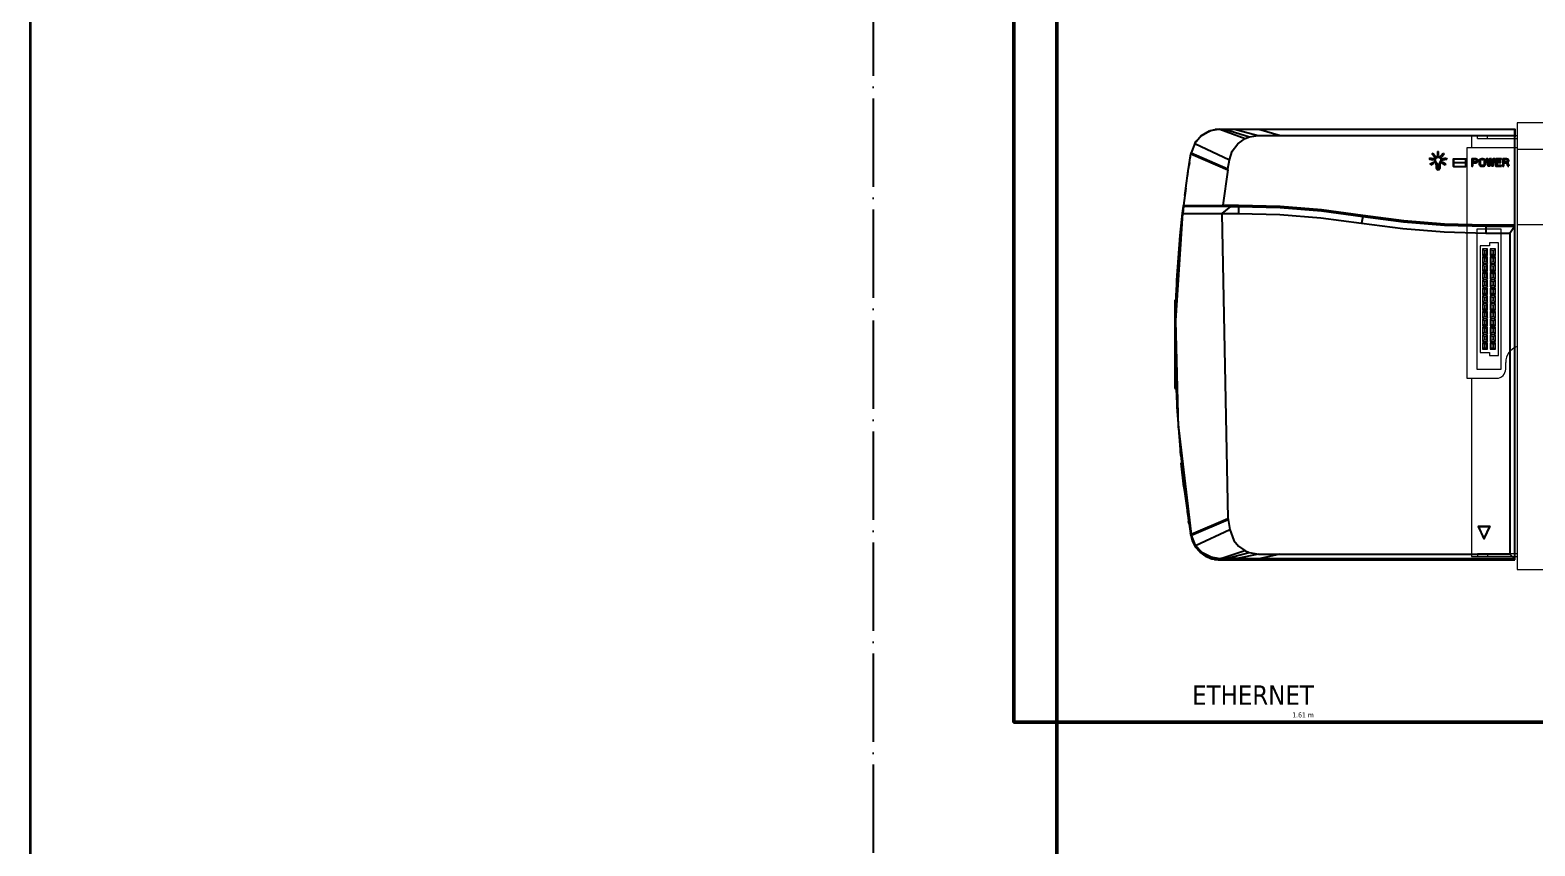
# Model space of a CAD drawing. Header units: millimetres. Extents: x 0 to 3780, y 0 to 2673.
# Drawn here: x 0 to 489.5, y 376.5 to 641.8 of the extents above; entities that cross this region are included whole.
import ezdxf
from ezdxf.enums import TextEntityAlignment as Align

# ---------------------------------------------------------------- set-up
doc = ezdxf.new("R2010")
doc.units = ezdxf.units.MM
doc.linetypes.add('EPL_DASHDOT', pattern=[1, 0.8, -0.1, 0, -0.1])
for name, color, linetype, lineweight in [('AM_0', 7, 'Continuous', 5), ('AM_4', 3, 'Continuous', 5), ('EPLAN102', 7, 'Continuous', 5), ('EPLAN201', 7, 'Continuous', 5), ('EPLAN307', 134, 'EPL_DASHDOT', 5), ('EPLAN400', 5, 'Continuous', 5), ('EPLAN451', 7, 'Continuous', 5), ('EPLAN452', 7, 'Continuous', 5), ('EPLAN453', 7, 'Continuous', 5), ('EPLAN500', 7, 'Continuous', 5), ('EPLAN501', 7, 'Continuous', 5), ('EPLAN502', 7, 'Continuous', 5), ('EPLAN503', 7, 'Continuous', 5), ('EPLAN504', 7, 'Continuous', 5), ('EPLAN700', 12, 'Continuous', 5), ('EPLAN710', 5, 'Continuous', 5), ('EPLAN714', 7, 'Continuous', 5)]:
    doc.layers.add(name, color=color, linetype=linetype, lineweight=lineweight)
doc.styles.add('Tahoma', font='')
doc.styles.get('Tahoma').set_extended_font_data('Tahoma')

# ---------------------------------------------------------------- blocks, each defined once
blk = doc.blocks.new('EPLFRAME')
at = {"layer": 'EPLAN201', "linetype": 'Continuous', "lineweight": 35, "ltscale": 4}
blk.add_lwpolyline([(0, 0), (3780, 0), (3780, 2673), (0, 2673)], close=True, dxfattribs=at)
at = {"layer": 'EPLAN451', "color": 7, "style": 'Tahoma'}
for tag, p, height in [('14_10014', (909, 108), 20.32), ('14_10015', (1665, 108), 20.32), ('14_10011', (909, 45), 20.32), ('14_10013', (2988, 45), 14.63), ('14_10151', (657, 9), 14.63), ('14_10300', (3735, 9), 14.63)]:
    blk.add_attdef(tag, p, '', height=height, dxfattribs=at)
blk.add_attdef('4_25020', text='', height=14.63, dxfattribs=at).set_placement((3717, 9), align=Align.RIGHT)
at = {"layer": 'EPLAN452', "color": 7, "style": 'Tahoma'}
for tag, p, height in [('4_11041', (9, 153), 20.32), ('4_11071[1]', (9, 117), 14.63), ('4_11074[1]', (189, 117), 14.63), ('4_11070[1]', (369, 117), 14.63), ('4_11024', (657, 117), 14.63), ('4_11011', (2079, 108), 20.32), ('4_11030', (2709, 108), 20.32), ('4_20132_1001', (3366, 117), 14.63), ('4_11071[2]', (9, 81), 14.63), ('4_11074[2]', (189, 81), 14.63), ('4_11070[2]', (369, 81), 14.63), ('4_11022', (657, 81), 14.63), ('4_20134_1001', (3366, 81), 14.63), ('4_11071[3]', (9, 45), 14.63), ('4_11074[3]', (189, 45), 14.63), ('4_11070[3]', (369, 45), 14.63), ('4_11080', (657, 45), 14.63), ('4_11059', (2709, 45), 14.63)]:
    blk.add_attdef(tag, p, '', height=height, dxfattribs=at)
for tag, height, p in [('4_11040', 20.32, (3771, 153)), ('4_11000', 14.63, (3771, 45)), ('4_11085', 14.63, (1269, 9)), ('4_11086', 14.63, (1647, 9))]:
    blk.add_attdef(tag, text='', height=height, dxfattribs=at).set_placement(p, align=Align.RIGHT)
at = {"layer": 'EPLAN453', "color": 7, "style": 'Tahoma'}
for tag, p in [('53_19005_1', (189, 2637)), ('53_19005', (567, 2637)), ('53_19005_8', (945, 2637)), ('53_19005_6', (1323, 2637)), ('53_19005_7', (1701, 2637)), ('53_19005_9', (2079, 2637)), ('53_19005_3', (2457, 2637)), ('53_19005_2', (2835, 2637)), ('53_19005_4', (3213, 2637)), ('53_19005_5', (3591, 2637))]:
    blk.add_attdef(tag, text='', height=12.19, dxfattribs=at).set_placement(p, align=Align.BOTTOM_CENTER)
blk = doc.blocks.new('EPLSYM_LibrarySPECIAL_Symbol2_Variant0_Placement1')
at = {"layer": 'EPLAN307', "lineweight": 25, "ltscale": 36}
blk.add_lwpolyline([(0, -1238.76), (720, -1238.76), (720, 0), (0, 0)], close=True, dxfattribs=at)
at = {"layer": 'EPLAN400', "color": 5, "style": 'Tahoma'}
blk.add_attdef('88_20010', text='', height=2.26, dxfattribs=at).set_placement((-1.5, -0.95), align=Align.TOP_RIGHT)
at = {"layer": 'EPLAN500', "color": 7, "style": 'Tahoma'}
blk.add_attdef('88_20027', text='', height=1.63, dxfattribs=at).set_placement((-1.5, -4.58), align=Align.TOP_RIGHT)
at = {"layer": 'EPLAN501', "color": 7, "style": 'Tahoma'}
blk.add_attdef('88_20011', text='', height=18.06, dxfattribs=at).set_placement((-1.5, -13.26), align=Align.TOP_RIGHT)
at = {"layer": 'EPLAN502', "color": 7, "style": 'Tahoma'}
blk.add_attdef('88_20025', text='', height=1.63, dxfattribs=at).set_placement((-1.5, -12.68), align=Align.TOP_RIGHT)
at = {"layer": 'EPLAN503', "color": 7, "style": 'Tahoma'}
blk.add_attdef('88_20024', text='', height=1.63, dxfattribs=at).set_placement((-1.5, -15.38), align=Align.TOP_RIGHT)
at = {"layer": 'EPLAN504', "color": 7, "style": 'Tahoma'}
blk.add_attdef('88_20901[1]', text='', height=1.63, dxfattribs=at).set_placement((-1.5, -7.28), align=Align.TOP_RIGHT)
blk = doc.blocks.new('EPLSYM_LibrarySPECIAL_Symbol202_Variant0_Placement43_10')
at = {"layer": 'EPLAN700', "color": 3, "lineweight": 50, "ltscale": 36}
blk.add_lwpolyline([(0, 0), (0, -80.23), (-197.18, -80.23), (-197.18, 776.99), (276.8, 776.99)], dxfattribs=at)
at = {"layer": 'EPLAN710', "color": 5, "style": 'Tahoma'}
blk.add_attdef('17_20010', text='', height=2.26, dxfattribs=at).set_placement((-1, 9.1), align=Align.BOTTOM_LEFT)
at = {"layer": 'EPLAN714', "color": 7, "style": 'Tahoma'}
for tag, height, p in [('17_20027', 6.32, (-1, 6.4)), ('17_20250', 1.63, (-1, 3.7)), ('17_20011', 1.63, (-1, 1))]:
    blk.add_attdef(tag, text='', height=height, dxfattribs=at).set_placement(p, align=Align.BOTTOM_RIGHT)
blk = doc.blocks.new('EPLSYM_LibrarySPECIAL_Symbol202_Variant0_Placement43_11')
at = {"layer": 'EPLAN700', "color": 3, "lineweight": 50, "ltscale": 36}
blk.add_lwpolyline([(0, 0), (0, -85.95), (-183.51, -85.95), (-183.51, 1000.05), (276.49, 1002.05)], dxfattribs=at)
at = {"layer": 'EPLAN710', "color": 5, "style": 'Tahoma'}
blk.add_attdef('17_20010', text='', height=2.26, dxfattribs=at).set_placement((-1, 9.1), align=Align.BOTTOM_LEFT)
at = {"layer": 'EPLAN714', "color": 7, "style": 'Tahoma'}
for tag, height, p in [('17_20027', 6.32, (-1, 6.4)), ('17_20250', 1.63, (-1, 3.7)), ('17_20011', 1.63, (-1, 1))]:
    blk.add_attdef(tag, text='', height=height, dxfattribs=at).set_placement(p, align=Align.BOTTOM_RIGHT)

msp = doc.modelspace()

# ---------------------------------------------------------------- linework, layer by layer
at = {"layer": 'AM_0'}
for p, q in [((468.84, 607.58), (468.84, 603.57)), ((468.84, 607.58), (483.74, 607.58)), ((470.84, 606.58), (470.84, 607.58)), ((493.64, 611.63), (483.74, 611.63)), ((483.74, 611.63), (483.74, 466.35)), ((483.74, 603.57), (467.34, 603.57)), ((467.34, 603.57), (467.34, 528.58)), ((470.84, 606.58), (483.74, 606.58)), ((493.64, 602.93), (483.74, 602.93)), ((483.74, 578.54), (493.64, 578.54)), ((478.5, 577.1), (470.55, 577.1)), ((470.55, 577.1), (470.55, 531.51)), ((478.5, 531.51), (478.5, 577.1)), ((471.68, 571.63), (471.68, 536.98)), ((474.68, 571.63), (471.68, 571.63)), ((472.93, 570.13), (472.43, 570.63)), ((472.43, 570.63), (472.43, 568.47)), ((474.08, 570.63), (472.43, 570.63)), ((472.93, 568.97), (472.43, 568.47)), ((472.43, 568.47), (474.08, 568.47)), ((472.43, 568.09), (472.43, 565.93)), ((474.08, 568.09), (472.43, 568.09)), ((472.93, 567.59), (472.43, 568.09)), ((472.93, 570.13), (472.93, 568.97)), ((473.58, 570.13), (472.93, 570.13)), ((472.93, 568.97), (473.58, 568.97)), ((473.58, 570.13), (474.08, 570.63)), ((473.58, 568.97), (473.58, 570.13)), ((473.58, 568.97), (474.08, 568.47)), ((473.58, 567.59), (474.08, 568.09)), ((474.08, 568.47), (474.08, 570.63)), ((474.08, 565.93), (474.08, 568.09)), ((477.6, 572.67), (474.68, 572.67)), ((474.68, 572.67), (474.68, 571.63)), ((476.62, 570.63), (474.97, 570.63)), ((474.97, 570.63), (474.97, 568.47)), ((475.47, 570.13), (474.97, 570.63)), ((475.47, 568.97), (474.97, 568.47)), ((474.97, 568.47), (476.62, 568.47)), ((474.97, 568.09), (474.97, 565.93)), ((476.62, 568.09), (474.97, 568.09)), ((475.47, 567.59), (474.97, 568.09)), ((476.12, 570.13), (475.47, 570.13)), ((475.47, 570.13), (475.47, 568.97)), ((475.47, 568.97), (476.12, 568.97)), ((476.12, 570.13), (476.62, 570.63)), ((476.12, 568.97), (476.12, 570.13)), ((476.12, 568.97), (476.62, 568.47)), ((476.12, 567.59), (476.62, 568.09)), ((476.62, 568.47), (476.62, 570.63)), ((476.62, 565.93), (476.62, 568.09)), ((477.6, 535.94), (477.6, 572.67)), ((472.93, 566.43), (472.43, 565.93)), ((472.43, 565.93), (474.08, 565.93)), ((472.43, 565.55), (472.43, 563.39)), ((474.08, 565.55), (472.43, 565.55)), ((472.93, 565.05), (472.43, 565.55)), ((472.93, 563.89), (472.43, 563.39)), ((472.43, 563.39), (474.08, 563.39)), ((472.43, 563.01), (472.43, 560.85)), ((474.08, 563.01), (472.43, 563.01)), ((472.93, 562.51), (472.43, 563.01)), ((472.93, 567.59), (472.93, 566.43)), ((473.58, 567.59), (472.93, 567.59)), ((472.93, 566.43), (473.58, 566.43)), ((472.93, 565.05), (472.93, 563.89)), ((473.58, 565.05), (472.93, 565.05)), ((472.93, 563.89), (473.58, 563.89)), ((473.58, 566.43), (473.58, 567.59)), ((473.58, 566.43), (474.08, 565.93)), ((473.58, 565.05), (474.08, 565.55)), ((473.58, 563.89), (473.58, 565.05)), ((473.58, 563.89), (474.08, 563.39)), ((473.58, 562.51), (474.08, 563.01)), ((474.08, 563.39), (474.08, 565.55)), ((474.08, 560.85), (474.08, 563.01)), ((475.47, 566.43), (474.97, 565.93)), ((474.97, 565.93), (476.62, 565.93)), ((475.47, 565.05), (474.97, 565.55)), ((474.97, 565.55), (474.97, 563.39)), ((476.62, 565.55), (474.97, 565.55)), ((475.47, 563.89), (474.97, 563.39)), ((474.97, 563.39), (476.62, 563.39)), ((476.62, 563.01), (474.97, 563.01)), ((474.97, 563.01), (474.97, 560.85)), ((475.47, 562.51), (474.97, 563.01)), ((475.47, 567.59), (475.47, 566.43)), ((476.12, 567.59), (475.47, 567.59)), ((475.47, 566.43), (476.12, 566.43)), ((475.47, 565.05), (475.47, 563.89)), ((476.12, 565.05), (475.47, 565.05)), ((475.47, 563.89), (476.12, 563.89)), ((476.12, 566.43), (476.12, 567.59)), ((476.12, 566.43), (476.62, 565.93)), ((476.12, 565.05), (476.62, 565.55)), ((476.12, 563.89), (476.12, 565.05)), ((476.12, 563.89), (476.62, 563.39)), ((476.12, 562.51), (476.62, 563.01)), ((476.62, 563.39), (476.62, 565.55)), ((476.62, 560.85), (476.62, 563.01)), ((472.93, 561.35), (472.43, 560.85)), ((472.43, 560.85), (474.08, 560.85)), ((472.93, 559.97), (472.43, 560.47)), ((472.43, 560.47), (472.43, 558.31)), ((474.08, 560.47), (472.43, 560.47)), ((472.93, 558.81), (472.43, 558.31)), ((472.43, 558.31), (474.08, 558.31)), ((472.93, 562.51), (472.93, 561.35)), ((473.58, 562.51), (472.93, 562.51)), ((472.93, 561.35), (473.58, 561.35)), ((472.93, 559.97), (472.93, 558.81)), ((473.58, 559.97), (472.93, 559.97)), ((472.93, 558.81), (473.58, 558.81)), ((473.58, 561.35), (473.58, 562.51)), ((473.58, 561.35), (474.08, 560.85)), ((473.58, 559.97), (474.08, 560.47)), ((473.58, 558.81), (473.58, 559.97)), ((473.58, 558.81), (474.08, 558.31)), ((474.08, 558.31), (474.08, 560.47)), ((475.47, 561.35), (474.97, 560.85)), ((474.97, 560.85), (476.62, 560.85)), ((474.97, 560.47), (474.97, 558.31)), ((476.62, 560.47), (474.97, 560.47)), ((475.47, 559.97), (474.97, 560.47)), ((475.47, 558.81), (474.97, 558.31)), ((474.97, 558.31), (476.62, 558.31)), ((476.12, 562.51), (475.47, 562.51)), ((475.47, 562.51), (475.47, 561.35)), ((475.47, 561.35), (476.12, 561.35)), ((475.47, 559.97), (475.47, 558.81)), ((476.12, 559.97), (475.47, 559.97)), ((475.47, 558.81), (476.12, 558.81)), ((476.12, 561.35), (476.12, 562.51)), ((476.12, 561.35), (476.62, 560.85)), ((476.12, 559.97), (476.62, 560.47)), ((476.12, 558.81), (476.12, 559.97)), ((476.12, 558.81), (476.62, 558.31)), ((476.62, 558.31), (476.62, 560.47)), ((472.43, 557.93), (472.43, 555.77)), ((474.08, 557.93), (472.43, 557.93)), ((472.93, 557.43), (472.43, 557.93)), ((472.93, 556.27), (472.43, 555.77)), ((472.43, 555.77), (474.08, 555.77)), ((474.08, 555.39), (472.43, 555.39)), ((472.43, 555.39), (472.43, 553.23)), ((472.93, 554.89), (472.43, 555.39)), ((472.93, 553.73), (472.43, 553.23)), ((472.43, 553.23), (474.08, 553.23)), ((472.93, 557.43), (472.93, 556.27)), ((473.58, 557.43), (472.93, 557.43)), ((472.93, 556.27), (473.58, 556.27)), ((473.58, 554.89), (472.93, 554.89)), ((472.93, 554.89), (472.93, 553.73)), ((472.93, 553.73), (473.58, 553.73)), ((473.58, 557.43), (474.08, 557.93)), ((473.58, 556.27), (473.58, 557.43)), ((473.58, 556.27), (474.08, 555.77)), ((473.58, 554.89), (474.08, 555.39)), ((473.58, 553.73), (473.58, 554.89)), ((473.58, 553.73), (474.08, 553.23)), ((474.08, 555.77), (474.08, 557.93)), ((474.08, 553.23), (474.08, 555.39)), ((476.62, 557.93), (474.97, 557.93)), ((474.97, 557.93), (474.97, 555.77)), ((475.47, 557.43), (474.97, 557.93)), ((475.47, 556.27), (474.97, 555.77)), ((474.97, 555.77), (476.62, 555.77)), ((475.47, 554.89), (474.97, 555.39)), ((474.97, 555.39), (474.97, 553.23)), ((476.62, 555.39), (474.97, 555.39)), ((475.47, 553.73), (474.97, 553.23)), ((474.97, 553.23), (476.62, 553.23)), ((476.12, 557.43), (475.47, 557.43)), ((475.47, 557.43), (475.47, 556.27)), ((475.47, 556.27), (476.12, 556.27)), ((475.47, 554.89), (475.47, 553.73)), ((476.12, 554.89), (475.47, 554.89)), ((475.47, 553.73), (476.12, 553.73)), ((476.12, 557.43), (476.62, 557.93)), ((476.12, 556.27), (476.12, 557.43)), ((476.12, 556.27), (476.62, 555.77)), ((476.12, 554.89), (476.62, 555.39)), ((476.12, 553.73), (476.12, 554.89)), ((476.12, 553.73), (476.62, 553.23)), ((476.62, 555.77), (476.62, 557.93)), ((476.62, 553.23), (476.62, 555.39)), ((472.93, 552.35), (472.43, 552.85)), ((472.43, 552.85), (472.43, 550.69)), ((474.08, 552.85), (472.43, 552.85)), ((472.93, 551.19), (472.43, 550.69)), ((472.43, 550.69), (474.08, 550.69)), ((472.43, 550.31), (472.43, 548.15)), ((474.08, 550.31), (472.43, 550.31)), ((472.93, 549.81), (472.43, 550.31)), ((472.93, 548.65), (472.43, 548.15)), ((472.93, 552.35), (472.93, 551.19)), ((473.58, 552.35), (472.93, 552.35)), ((472.93, 551.19), (473.58, 551.19)), ((472.93, 549.81), (472.93, 548.65)), ((473.58, 549.81), (472.93, 549.81)), ((472.93, 548.65), (473.58, 548.65)), ((473.58, 552.35), (474.08, 552.85)), ((473.58, 551.19), (473.58, 552.35)), ((473.58, 551.19), (474.08, 550.69)), ((473.58, 549.81), (474.08, 550.31)), ((473.58, 548.65), (473.58, 549.81)), ((473.58, 548.65), (474.08, 548.15)), ((474.08, 550.69), (474.08, 552.85)), ((474.08, 548.15), (474.08, 550.31)), ((476.62, 552.85), (474.97, 552.85)), ((474.97, 552.85), (474.97, 550.69)), ((475.47, 552.35), (474.97, 552.85)), ((475.47, 551.19), (474.97, 550.69)), ((474.97, 550.69), (476.62, 550.69)), ((474.97, 550.31), (474.97, 548.15)), ((476.62, 550.31), (474.97, 550.31)), ((475.47, 549.81), (474.97, 550.31)), ((475.47, 548.65), (474.97, 548.15)), ((476.12, 552.35), (475.47, 552.35)), ((475.47, 552.35), (475.47, 551.19)), ((475.47, 551.19), (476.12, 551.19)), ((475.47, 549.81), (475.47, 548.65)), ((476.12, 549.81), (475.47, 549.81)), ((475.47, 548.65), (476.12, 548.65)), ((476.12, 552.35), (476.62, 552.85)), ((476.12, 551.19), (476.12, 552.35)), ((476.12, 551.19), (476.62, 550.69)), ((476.12, 549.81), (476.62, 550.31)), ((476.12, 548.65), (476.12, 549.81)), ((476.12, 548.65), (476.62, 548.15)), ((476.62, 550.69), (476.62, 552.85)), ((476.62, 548.15), (476.62, 550.31)), ((472.43, 548.15), (474.08, 548.15)), ((474.08, 547.77), (472.43, 547.77)), ((472.43, 547.77), (472.43, 545.61)), ((472.93, 547.27), (472.43, 547.77)), ((472.93, 546.11), (472.43, 545.61)), ((472.43, 545.61), (474.08, 545.61)), ((472.93, 544.73), (472.43, 545.23)), ((472.43, 545.23), (472.43, 543.07)), ((474.08, 545.23), (472.43, 545.23)), ((472.93, 543.57), (472.43, 543.07)), ((473.58, 547.27), (472.93, 547.27)), ((472.93, 547.27), (472.93, 546.11)), ((472.93, 546.11), (473.58, 546.11)), ((473.58, 544.73), (472.93, 544.73)), ((472.93, 544.73), (472.93, 543.57)), ((472.93, 543.57), (473.58, 543.57)), ((473.58, 547.27), (474.08, 547.77)), ((473.58, 546.11), (473.58, 547.27)), ((473.58, 546.11), (474.08, 545.61)), ((473.58, 544.73), (474.08, 545.23)), ((473.58, 543.57), (473.58, 544.73)), ((473.58, 543.57), (474.08, 543.07)), ((474.08, 545.61), (474.08, 547.77)), ((474.08, 543.07), (474.08, 545.23)), ((474.97, 548.15), (476.62, 548.15)), ((476.62, 547.77), (474.97, 547.77)), ((474.97, 547.77), (474.97, 545.61)), ((475.47, 547.27), (474.97, 547.77)), ((475.47, 546.11), (474.97, 545.61)), ((474.97, 545.61), (476.62, 545.61)), ((476.62, 545.23), (474.97, 545.23)), ((474.97, 545.23), (474.97, 543.07)), ((475.47, 544.73), (474.97, 545.23)), ((475.47, 543.57), (474.97, 543.07)), ((476.12, 547.27), (475.47, 547.27)), ((475.47, 547.27), (475.47, 546.11)), ((475.47, 546.11), (476.12, 546.11)), ((476.12, 544.73), (475.47, 544.73)), ((475.47, 544.73), (475.47, 543.57)), ((475.47, 543.57), (476.12, 543.57)), ((476.12, 547.27), (476.62, 547.77)), ((476.12, 546.11), (476.12, 547.27)), ((476.12, 546.11), (476.62, 545.61)), ((476.12, 544.73), (476.62, 545.23)), ((476.12, 543.57), (476.12, 544.73)), ((476.12, 543.57), (476.62, 543.07)), ((476.62, 545.61), (476.62, 547.77)), ((476.62, 543.07), (476.62, 545.23)), ((472.43, 543.07), (474.08, 543.07)), ((474.08, 542.69), (472.43, 542.69)), ((472.43, 542.69), (472.43, 540.53)), ((472.93, 542.19), (472.43, 542.69)), ((472.93, 541.03), (472.43, 540.53)), ((472.43, 540.53), (474.08, 540.53)), ((472.43, 540.15), (472.43, 537.99)), ((474.08, 540.15), (472.43, 540.15)), ((472.93, 539.65), (472.43, 540.15)), ((472.93, 538.49), (472.43, 537.99)), ((473.58, 542.19), (472.93, 542.19)), ((472.93, 542.19), (472.93, 541.03)), ((472.93, 541.03), (473.58, 541.03)), ((472.93, 539.65), (472.93, 538.49)), ((473.58, 539.65), (472.93, 539.65)), ((472.93, 538.49), (473.58, 538.49)), ((473.58, 542.19), (474.08, 542.69)), ((473.58, 541.03), (473.58, 542.19)), ((473.58, 541.03), (474.08, 540.53)), ((473.58, 539.65), (474.08, 540.15)), ((473.58, 538.49), (473.58, 539.65)), ((473.58, 538.49), (474.08, 537.99)), ((474.08, 540.53), (474.08, 542.69)), ((474.08, 537.99), (474.08, 540.15)), ((474.97, 543.07), (476.62, 543.07)), ((476.62, 542.69), (474.97, 542.69)), ((474.97, 542.69), (474.97, 540.53)), ((475.47, 542.19), (474.97, 542.69)), ((475.47, 541.03), (474.97, 540.53)), ((474.97, 540.53), (476.62, 540.53)), ((476.62, 540.15), (474.97, 540.15)), ((474.97, 540.15), (474.97, 537.99)), ((475.47, 539.65), (474.97, 540.15)), ((475.47, 538.49), (474.97, 537.99)), ((476.12, 542.19), (475.47, 542.19)), ((475.47, 542.19), (475.47, 541.03)), ((475.47, 541.03), (476.12, 541.03)), ((476.12, 539.65), (475.47, 539.65)), ((475.47, 539.65), (475.47, 538.49)), ((475.47, 538.49), (476.12, 538.49)), ((476.12, 542.19), (476.62, 542.69)), ((476.12, 541.03), (476.12, 542.19)), ((476.12, 541.03), (476.62, 540.53)), ((476.12, 539.65), (476.62, 540.15)), ((476.12, 538.49), (476.12, 539.65)), ((476.12, 538.49), (476.62, 537.99)), ((476.62, 540.53), (476.62, 542.69)), ((476.62, 537.99), (476.62, 540.15)), ((471.68, 536.98), (474.68, 536.98)), ((472.43, 537.99), (474.08, 537.99)), ((474.68, 536.98), (474.68, 535.94)), ((474.68, 535.94), (477.6, 535.94)), ((474.97, 537.99), (476.62, 537.99)), ((479.99, 531.58), (479.99, 533.75)), ((470.55, 531.51), (478.5, 531.51)), ((467.34, 528.58), (476.99, 528.58)), ((468.84, 528.58), (468.84, 470.58)), ((468.84, 470.58), (483.74, 470.58)), ((470.84, 471.58), (483.74, 471.58)), ((470.84, 471.58), (470.84, 470.58)), ((483.74, 466.35), (493.64, 466.35))]:
    msp.add_line(p, q, dxfattribs=at)
for centre, radius, start, end in [((485.34, 533.75), 5.35, 107.4015, 180), ((476.99, 531.58), 3, 270, 0)]:
    msp.add_arc(centre, radius, start, end, dxfattribs=at)
at = {"layer": 'AM_4'}
for p, q in [((474.02, 606.58), (474.02, 607.58)), ((474.02, 471.58), (474.02, 470.58))]:
    msp.add_line(p, q, dxfattribs=at)
at = {"layer": 'EPLAN102', "lineweight": 25, "ltscale": 36}
for p, q in [((379.3, 605.67), (380.96, 607.41)), ((382.22, 608.15), (382.66, 608.52)), ((383.31, 608.74), (383.54, 608.91)), ((383.71, 608.98), (383.77, 609)), ((383.84, 609.02), (383.92, 609.05)), ((383.92, 609.05), (383.97, 609.06)), ((384.21, 609.14), (385.46, 609.43)), ((384.52, 609.21), (384.99, 609.34)), ((384.99, 609.34), (385.28, 609.39)), ((385.62, 609.44), (385.95, 609.5)), ((386.96, 609.55), (483, 609.55)), ((386.96, 609.55), (395.23, 606.54)), ((387.5, 609.55), (388, 609.55)), ((388.65, 609.55), (396.68, 607.12)), ((389.15, 609.55), (389.48, 609.55)), ((391.74, 609.55), (399.5, 607.55)), ((395, 609.55), (396, 609.55)), ((395.23, 606.54), (396.68, 607.12)), ((396.68, 607.12), (399.5, 607.55)), ((398.5, 609.55), (399.5, 609.55)), ((399.5, 607.55), (483, 607.55)), ((399.65, 609.55), (406.75, 607.55)), ((407.5, 609.55), (408.5, 609.55)), ((411, 609.55), (421, 609.55)), ((423.5, 609.55), (433.5, 609.55)), ((436, 609.55), (446, 609.55)), ((378.83, 604.97), (379.3, 605.67)), ((392.82, 604.81), (395.23, 606.54)), ((457.82, 602.37), (458.18, 602.37)), ((458.18, 601.23), (458.18, 602.37)), ((376.71, 596.01), (377.59, 601.6)), ((377.13, 598.79), (377.27, 599.65)), ((377.27, 599.65), (377.37, 600.28)), ((377.27, 599.65), (377.37, 600.28)), ((455.25, 600.22), (456.38, 600.02)), ((455.65, 597.98), (456.63, 598.55)), ((456.31, 599.66), (456.38, 600.02)), ((456.32, 601.83), (457.06, 600.95)), ((456.45, 598.87), (456.63, 598.55)), ((456.73, 599.92), (457.08, 600.49)), ((456.78, 600.72), (457.06, 600.95)), ((457.03, 598.65), (457.2, 598.42)), ((457.08, 600.49), (457.66, 600.83)), ((457.08, 599.82), (457.33, 600.24)), ((457.2, 598.42), (457.3, 598.16)), ((457.3, 598.9), (457.52, 598.59)), ((457.3, 598.16), (457.34, 597.87)), ((457.33, 600.24), (457.75, 600.48)), ((457.66, 600.83), (458.34, 600.83)), ((457.7, 597.27), (458.3, 597.27)), ((457.75, 600.48), (458.24, 600.48)), ((458.24, 600.48), (458.67, 600.24)), ((458.34, 600.83), (458.92, 600.49)), ((458.35, 598.24), (458.48, 598.59)), ((458.48, 598.59), (458.7, 598.9)), ((458.67, 600.24), (458.92, 599.82)), ((458.69, 598.16), (458.8, 598.42)), ((458.7, 598.9), (458.93, 599.33)), ((458.8, 598.42), (458.97, 598.65)), ((458.92, 600.49), (459.27, 599.92)), ((458.92, 599.82), (458.93, 599.33)), ((458.97, 598.65), (459.28, 599.24)), ((459.22, 600.72), (459.95, 601.59)), ((459.27, 599.92), (459.28, 599.24)), ((459.54, 598.87), (460.53, 598.3)), ((459.67, 601.83), (459.95, 601.59)), ((459.69, 599.66), (460.81, 599.86)), ((460.35, 597.98), (460.53, 598.3)), ((460.75, 600.22), (460.81, 599.86)), ((463, 597.42), (463, 599.92)), ((463.03, 598.79), (466.97, 598.79)), ((469, 600.04), (470.25, 600.04)), ((469.31, 599.77), (470.3, 599.77)), ((470.25, 600.04), (470.51, 599.99)), ((470.25, 598.66), (470.51, 598.71)), ((470.3, 599.77), (470.46, 599.72)), ((470.3, 598.98), (470.46, 599.03)), ((470.46, 599.72), (470.56, 599.61)), ((470.46, 599.03), (470.56, 599.14)), ((470.51, 599.99), (470.72, 599.83)), ((470.51, 598.71), (470.72, 598.87)), ((471.34, 599.19), (471.4, 599.45)), ((471.4, 599.45), (471.5, 599.67)), ((471.4, 598.13), (471.5, 597.91)), ((471.5, 599.67), (471.71, 599.88)), ((471.5, 597.91), (471.71, 597.7)), ((471.66, 599.19), (471.71, 599.4)), ((471.71, 599.88), (471.92, 599.99)), ((471.71, 599.4), (471.81, 599.56)), ((471.71, 598.18), (471.81, 598.02)), ((471.71, 597.7), (471.92, 597.59)), ((471.81, 599.56), (471.97, 599.67)), ((471.81, 598.02), (471.97, 597.91)), ((471.92, 599.99), (472.18, 600.04)), ((471.92, 597.59), (472.18, 597.54)), ((471.97, 599.67), (472.18, 599.72)), ((471.97, 597.91), (472.18, 597.86)), ((472.18, 600.04), (472.59, 600.04)), ((472.18, 599.72), (472.59, 599.72)), ((472.18, 597.86), (472.59, 597.86)), ((472.18, 597.54), (472.59, 597.54)), ((472.59, 600.04), (472.85, 599.99)), ((472.59, 599.72), (472.8, 599.67)), ((472.59, 597.86), (472.8, 597.91)), ((472.59, 597.54), (472.85, 597.59)), ((472.8, 599.67), (472.96, 599.56)), ((472.8, 597.91), (472.96, 598.02)), ((472.85, 599.99), (473.06, 599.88)), ((472.85, 597.59), (473.06, 597.7)), ((472.96, 599.56), (473.06, 599.4)), ((472.96, 598.02), (473.06, 598.18)), ((473.06, 599.88), (473.27, 599.67)), ((473.06, 599.4), (473.11, 599.19)), ((473.06, 598.18), (473.11, 598.39)), ((473.06, 597.7), (473.27, 597.91)), ((473.11, 598.39), (473.11, 599.19)), ((476.76, 600.04), (478.63, 600.04)), ((477.07, 599.72), (478.63, 599.72)), ((477.07, 598.71), (478.43, 598.71)), ((478.43, 598.71), (478.43, 599.03)), ((478.63, 599.72), (478.63, 600.04)), ((478.63, 597.54), (478.63, 597.86)), ((479.05, 600.04), (480.3, 600.04)), ((479.36, 599.77), (480.35, 599.77)), ((480.25, 598.66), (480.67, 597.54)), ((480.3, 600.04), (480.56, 599.99)), ((480.35, 599.77), (480.51, 599.72)), ((480.35, 598.98), (480.51, 599.03)), ((480.51, 599.72), (480.61, 599.61)), ((480.51, 599.03), (480.61, 599.14)), ((480.56, 599.99), (480.77, 599.83)), ((480.61, 599.61), (480.67, 599.45)), ((480.61, 599.14), (480.67, 599.3)), ((480.67, 599.3), (480.67, 599.45)), ((480.67, 597.54), (481.03, 597.54)), ((375.91, 590.41), (376.71, 596.01)), ((376.43, 594.09), (376.69, 595.93)), ((376.69, 595.93), (376.7, 595.98)), ((376.72, 596.08), (376.85, 596.92)), ((376.83, 596.77), (376.87, 597.07)), ((457.67, 596.46), (458, 596.37)), ((457.74, 596.88), (457.85, 596.77)), ((457.85, 596.77), (458, 596.73)), ((458, 596.37), (458.33, 596.46)), ((458.33, 596.46), (458.57, 596.7)), ((375.61, 588.07), (375.89, 590.25)), ((375.89, 590.25), (375.9, 590.33)), ((375.15, 584.53), (390.47, 584.41)), ((375.17, 584.55), (375.2, 584.79)), ((383.89, 584.55), (393.09, 584.55)), ((384.17, 584.55), (384.25, 584.55)), ((384.25, 584.55), (388.75, 584.55)), ((388.75, 584.55), (388.82, 584.55)), ((390.47, 584.41), (393.09, 584.41)), ((393.09, 584.86), (406.62, 584.5)), ((393.09, 584.55), (393.09, 584.86)), ((393.09, 584.55), (406.61, 584.2)), ((399.85, 584.38), (406.61, 584.2)), ((406.6, 584.06), (420.08, 582.98)), ((406.61, 584.2), (420.09, 583.12)), ((406.62, 584.5), (420.12, 583.43)), ((413.35, 583.66), (420.09, 583.12)), ((420.08, 582.98), (433.48, 581.2)), ((420.09, 583.12), (433.5, 581.34)), ((420.12, 583.43), (433.55, 581.64)), ((374.12, 574.97), (374.86, 582.22)), ((406.48, 581.86), (419.84, 580.8)), ((419.84, 580.8), (433.13, 579.03)), ((426.8, 582.23), (433.5, 581.34)), ((433.5, 581.34), (446.77, 579.57)), ((433.55, 581.64), (446.8, 579.87)), ((446.76, 579.43), (460.11, 578.36)), ((446.77, 579.57), (453.44, 579.04)), ((446.77, 579.57), (460.12, 578.5)), ((446.8, 579.87), (460.13, 578.81)), ((460.11, 578.36), (473.5, 578.01)), ((460.12, 578.5), (466.81, 578.33)), ((460.12, 578.5), (473.5, 578.15)), ((460.13, 578.81), (473.5, 578.46)), ((473.5, 578.15), (479, 578.15)), ((478, 578.39), (483, 578.39)), ((478, 578.35), (478, 578.39)), ((478, 578.35), (479, 578.35)), ((481, 578.35), (483, 578.35)), ((481, 578.33), (483, 578.33)), ((481, 578.15), (483, 578.15)), ((481.32, 575.81), (482.86, 577.99)), ((446.52, 577.24), (459.99, 576.17)), ((459.99, 576.17), (473.5, 575.81)), ((372.58, 546.52), (373.05, 559.85)), ((373.05, 559.85), (373.06, 560.43)), ((372.74, 553.05), (372.75, 553.51)), ((372.75, 553.51), (372.77, 553.8)), ((372.75, 551.15), (372.75, 553.51)), ((372.77, 553.8), (372.79, 554.35)), ((372.78, 554.15), (372.79, 554.35)), ((372.79, 554.55), (372.93, 556.5)), ((372.79, 554.35), (372.79, 554.55)), ((372.8, 554.59), (372.85, 555.9)), ((372.85, 555.9), (372.96, 557.36)), ((372.4, 552.31), (372.48, 552.31)), ((372.54, 544.88), (372.74, 553.05)), ((372.53, 544.05), (372.54, 544.45)), ((372.53, 541.61), (372.53, 544.05)), ((372.53, 535.05), (372.53, 535.83)), ((372.53, 535.05), (372.59, 532.45)), ((372.53, 535.05), (372.63, 529.67)), ((372.4, 529.22), (372.48, 529.22)), ((372.63, 529.67), (372.65, 528.84)), ((372.66, 528.47), (372.67, 530.75)), ((372.4, 525.26), (372.48, 525.26)), ((372.66, 528.55), (372.66, 528.47)), ((372.66, 528.47), (372.86, 525.19)), ((372.66, 528.45), (372.79, 524.55)), ((372.69, 527.48), (372.74, 526.05)), ((372.73, 526.52), (372.74, 526.05)), ((372.77, 525.3), (372.79, 524.75)), ((372.79, 524.75), (372.79, 524.55)), ((372.79, 524.55), (372.99, 521.71)), ((373.05, 519.85), (373.06, 519.27)), ((373.06, 519.27), (374.06, 505.4)), ((373.57, 512.51), (377.67, 477.86)), ((374.06, 505.4), (375.57, 491.58)), ((374.12, 504.89), (374.21, 503.48)), ((374.13, 504.73), (374.21, 503.48)), ((374.21, 503.5), (374.21, 503.48)), ((374.21, 503.48), (374.27, 503.48)), ((375.32, 493.3), (376.32, 485.7)), ((375.33, 493.2), (375.34, 493.1)), ((375.34, 493.1), (375.67, 490.63)), ((375.34, 493.1), (375.39, 492.76)), ((375.57, 491.58), (377.58, 477.82)), ((376.32, 485.7), (377.48, 478.12)), ((376.36, 485.49), (376.38, 485.29)), ((376.38, 485.29), (376.79, 482.57)), ((376.74, 483.01), (376.83, 482.27)), ((376.77, 482.79), (376.86, 482.04)), ((376.83, 482.27), (376.86, 482.04)), ((376.96, 481.41), (377.1, 480.55)), ((377.1, 480.55), (377.23, 479.69)), ((471.09, 480.45), (471.14, 480.42)), ((473, 476.43), (474.86, 480.42)), ((474.86, 480.42), (474.91, 480.45)), ((377.23, 479.69), (377.48, 478.16)), ((377.33, 479.06), (377.37, 478.84)), ((378.14, 475.51), (379.12, 473.68)), ((391.58, 475.79), (393.12, 473.94)), ((379.09, 474.2), (379.3, 473.74)), ((379.3, 473.74), (381.31, 471.84)), ((382.61, 470.61), (382.66, 470.58)), ((382.66, 470.58), (384.12, 469.98)), ((384.12, 469.98), (384.43, 469.89)), ((386.98, 469.96), (387.29, 469.96)), ((399.6, 471.4), (481.32, 471.4)), ((482.85, 469.99), (482.86, 469.99)), ((483, 470.55), (483, 472.05)), ((384.43, 469.89), (384.67, 469.83)), ((385.31, 469.69), (386.5, 469.56)), ((386.96, 469.55), (483, 469.55)), ((387.5, 469.55), (387.63, 469.55)), ((387.95, 469.55), (388.89, 469.55)), ((388, 469.55), (388.5, 469.55)), ((388.89, 469.55), (396, 469.55)), ((398.5, 469.55), (408.5, 469.55)), ((411, 469.55), (421, 469.55)), ((422.93, 469.85), (422.93, 469.55)), ((423, 469.55), (423, 469.85)), ((423.5, 469.55), (433.5, 469.55)), ((436, 469.55), (446, 469.55)), ((483, 469.55), (483, 469.85))]:
    msp.add_line(p, q, dxfattribs=at)
for points in [[(380.96, 607.41), (378.83, 604.97), (390.13, 599.6)], [(383.54, 608.91), (380.96, 607.41), (383.77, 609)], [(382.66, 608.52), (383.54, 608.91), (383.71, 608.98)], [(386.96, 609.55), (383.77, 609), (384.21, 609.14)], [(385.95, 609.5), (386.96, 609.55), (385.46, 609.43)], [(483, 478.64), (483, 609.55), (483, 607.05)], [(378.83, 604.97), (377.65, 601.94), (389.65, 596.66)], [(389.6, 596.34), (389.65, 596.66), (390.13, 599.6), (391.06, 602.42), (392.82, 604.81)], [(457.82, 602.37), (457.82, 601.23), (458.18, 601.23)], [(376.87, 597.07), (376.9, 597.3), (377, 597.93)], [(377, 597.93), (377.13, 598.79), (377, 597.93)], [(377.37, 600.28), (377.41, 600.5), (377.59, 601.6), (377.58, 601.59)], [(377.61, 601.71), (377.59, 601.6), (389.6, 596.34)], [(377.61, 601.71), (377.63, 601.83), (377.65, 601.94)], [(455.25, 600.22), (455.19, 599.86), (456.31, 599.66)], [(455.65, 597.98), (455.47, 598.3), (456.45, 598.87)], [(456.32, 601.83), (456.05, 601.59), (456.78, 600.72)], [(456.73, 599.92), (456.72, 599.24), (457.03, 598.65)], [(457.08, 599.82), (457.07, 599.33), (457.3, 598.9)], [(457.34, 597.87), (457.34, 597.03), (457.43, 596.7), (457.67, 596.46)], [(457.52, 598.59), (457.65, 598.24), (457.7, 597.87)], [(457.7, 597.87), (457.7, 597.63), (458.3, 597.63)], [(457.7, 597.27), (457.7, 597.03), (457.74, 596.88)], [(458.26, 596.88), (458.3, 597.03), (458.3, 597.27)], [(458.3, 597.63), (458.3, 597.87), (458.35, 598.24)], [(458.57, 596.7), (458.66, 597.03), (458.66, 597.87), (458.69, 598.16)], [(459.22, 600.72), (458.94, 600.95), (459.67, 601.83)], [(459.54, 598.87), (459.36, 598.55), (460.35, 597.98)], [(459.69, 599.66), (459.62, 600.02), (460.75, 600.22)], [(463.03, 599.89), (463, 599.92), (467, 599.92)], [(463.03, 597.45), (463, 597.42), (467, 597.42)], [(463.03, 599.89), (466.97, 599.89), (466.97, 597.45), (467, 597.42), (467, 599.92), (466.97, 599.89)], [(463.03, 599.89), (463.03, 597.45), (466.97, 597.45)], [(469, 600.04), (469, 597.54), (469.31, 597.54)], [(469.31, 599.77), (469.31, 598.98), (470.3, 598.98)], [(469.31, 597.54), (469.31, 598.66), (470.25, 598.66)], [(470.56, 599.14), (470.61, 599.3), (470.61, 599.45), (470.56, 599.61)], [(470.72, 598.87), (470.87, 599.08), (470.93, 599.24), (470.93, 599.45), (470.87, 599.61), (470.72, 599.83)], [(471.34, 599.19), (471.34, 598.39), (471.4, 598.13)], [(471.66, 599.19), (471.66, 598.39), (471.71, 598.18)], [(473.27, 597.91), (473.37, 598.13), (473.43, 598.39), (473.43, 599.19), (473.37, 599.45), (473.27, 599.67)], [(474.16, 600.04), (474.47, 598.13), (474.88, 600.04), (475.3, 600.04), (475.72, 598.13), (476.03, 600.04), (476.34, 600.04), (475.93, 597.54), (475.51, 597.54), (475.09, 599.56), (474.68, 597.54), (474.26, 597.54), (473.84, 600.04), (474.16, 600.04)], [(476.76, 600.04), (476.76, 597.54), (478.63, 597.54)], [(477.07, 599.72), (477.07, 599.03), (478.43, 599.03)], [(477.07, 598.71), (477.07, 597.86), (478.63, 597.86)], [(479.05, 600.04), (479.05, 597.54), (479.36, 597.54)], [(479.36, 599.77), (479.36, 598.98), (480.35, 598.98)], [(479.36, 597.54), (479.36, 598.66), (480.25, 598.66)], [(480.77, 598.87), (480.56, 598.76), (481.03, 597.54)], [(480.77, 598.87), (480.93, 599.08), (480.98, 599.24), (480.98, 599.45), (480.93, 599.61), (480.77, 599.83)], [(389.6, 596.34), (388, 584.86), (393.09, 584.86)], [(458, 596.73), (458.15, 596.77), (458.26, 596.88)], [(375.91, 590.41), (375.2, 584.79), (388, 584.86)], [(374.95, 582.21), (374.86, 582.22), (375.13, 584.55)], [(375.15, 584.53), (374.95, 582.21), (387.64, 582.21)], [(375.15, 584.53), (375.13, 584.55), (383.89, 584.55)], [(390.47, 584.41), (387.7, 582.21), (393.09, 582.21)], [(393.09, 584.55), (393.09, 584.41), (406.6, 584.06)], [(393.09, 584.41), (393.09, 582.21), (406.48, 581.86)], [(373.57, 512.51), (372.66, 547.39), (374.95, 582.21)], [(387.7, 582.21), (387.64, 582.21), (389.62, 482.95)], [(433.48, 581.2), (433.13, 579.03), (446.52, 577.24)], [(433.5, 581.34), (433.48, 581.2), (446.76, 579.43)], [(433.55, 581.64), (433.5, 581.34), (440.13, 580.45)], [(473.5, 578.15), (473.5, 578.46), (483, 578.46)], [(473.5, 578.15), (473.5, 578.01), (482.86, 578.01)], [(473.5, 578.01), (473.5, 575.81), (481.32, 575.81)], [(479, 578.39), (479, 578.06), (481, 578.06), (481, 578.39)], [(482.86, 577.99), (482.86, 469.99), (483, 469.85), (483, 578.15), (482.86, 578.01), (482.86, 577.99)], [(373.06, 560.43), (373.52, 567.7), (374.12, 574.97)], [(481.32, 575.81), (481.32, 471.4), (482.85, 469.99)], [(372.48, 525.26), (372.48, 553.84), (372.4, 553.84), (372.4, 525.26)], [(372.76, 553.52), (372.75, 553.51), (372.9, 555.63)], [(372.54, 544.88), (372.51, 536.72), (372.66, 528.55)], [(372.58, 546.52), (372.58, 533.18), (373.05, 519.85)], [(372.77, 525.3), (372.74, 526.05), (372.74, 526.05)], [(375.32, 493.3), (374.46, 500.92), (374.55, 500.92)], [(376.96, 481.41), (376.86, 482.04), (376.96, 481.41)], [(377.67, 477.85), (377.67, 477.86), (389.62, 482.95)], [(379.09, 474.2), (377.73, 477.5), (389.67, 482.61)], [(389.62, 482.95), (389.67, 482.61), (390.2, 479.36), (391.58, 475.79)], [(473, 476.35), (471.09, 480.45), (474.91, 480.45)], [(473, 476.43), (471.14, 480.42), (474.86, 480.42)], [(473, 476.43), (473, 476.35), (474.91, 480.45)], [(377.23, 479.69), (377.23, 479.69), (377.33, 479.06)], [(377.33, 479.06), (377.37, 478.84), (377.46, 478.29)], [(377.51, 477.99), (377.48, 478.12), (377.54, 478.12)], [(377.53, 477.83), (377.51, 477.99), (377.56, 477.99)], [(377.53, 477.83), (377.56, 477.66), (377.59, 477.5), (378.14, 475.51)], [(379.09, 474.2), (377.58, 477.82), (377.67, 477.84)], [(377.67, 477.85), (377.67, 477.84), (377.69, 477.73), (377.71, 477.61), (377.73, 477.5)], [(381.31, 471.84), (379.09, 474.2), (390.2, 479.36)], [(379.3, 473.43), (380.47, 472.11), (379.12, 473.68), (379.3, 473.43)], [(380.61, 471.98), (380.47, 472.11), (381.02, 472.11)], [(382.51, 470.66), (380.61, 471.98), (381.16, 471.98)], [(382.67, 470.88), (384.2, 470.37), (381.31, 471.84), (382.67, 470.88)], [(384.12, 469.98), (382.51, 470.66), (384.67, 469.83)], [(386.98, 469.85), (384.2, 470.37), (386.98, 469.96), (386.98, 469.85), (483, 469.85)], [(389.07, 469.97), (387.29, 469.96), (395.08, 472.54)], [(392.68, 469.98), (389.07, 469.97), (396.49, 471.92)], [(399.6, 471.4), (392.68, 469.98), (400.26, 469.99)], [(393.12, 473.94), (395.08, 472.54), (396.49, 471.92), (399.6, 471.4)], [(406.57, 471.4), (400.26, 469.99), (482.85, 469.99)], [(385.31, 469.69), (384.67, 469.83), (386.96, 469.55)], [(386.5, 469.56), (386.96, 469.55), (386.96, 469.85)]]:
    msp.add_lwpolyline(points, dxfattribs=at)

# ---------------------------------------------------------------- block references
for name, p in [('EPLFRAME', (0, 0)), ('EPLSYM_LibrarySPECIAL_Symbol2_Variant0_Placement1', (274.24, 1377.69)), ('EPLSYM_LibrarySPECIAL_Symbol202_Variant0_Placement43_11', (517.51, 257.95))]:
    msp.add_blockref(name, p)
ref = msp.add_blockref('EPLSYM_LibrarySPECIAL_Symbol202_Variant0_Placement43_10', (517.18, 497.01))
ref.add_attrib('17_20250', '1.61 m', dxfattribs={"layer": 'EPLAN714', "color": 7, "height": 1.625, "style": 'Tahoma'}).set_placement((417.59, 417.78), align=Align.BOTTOM_RIGHT)
ref.add_attrib('17_20027', 'ETHERNET', dxfattribs={"layer": 'EPLAN714', "color": 7, "height": 6.321, "style": 'Tahoma'}).set_placement((417.59, 420.48), align=Align.BOTTOM_RIGHT)

doc.saveas('drawing.dxf')
